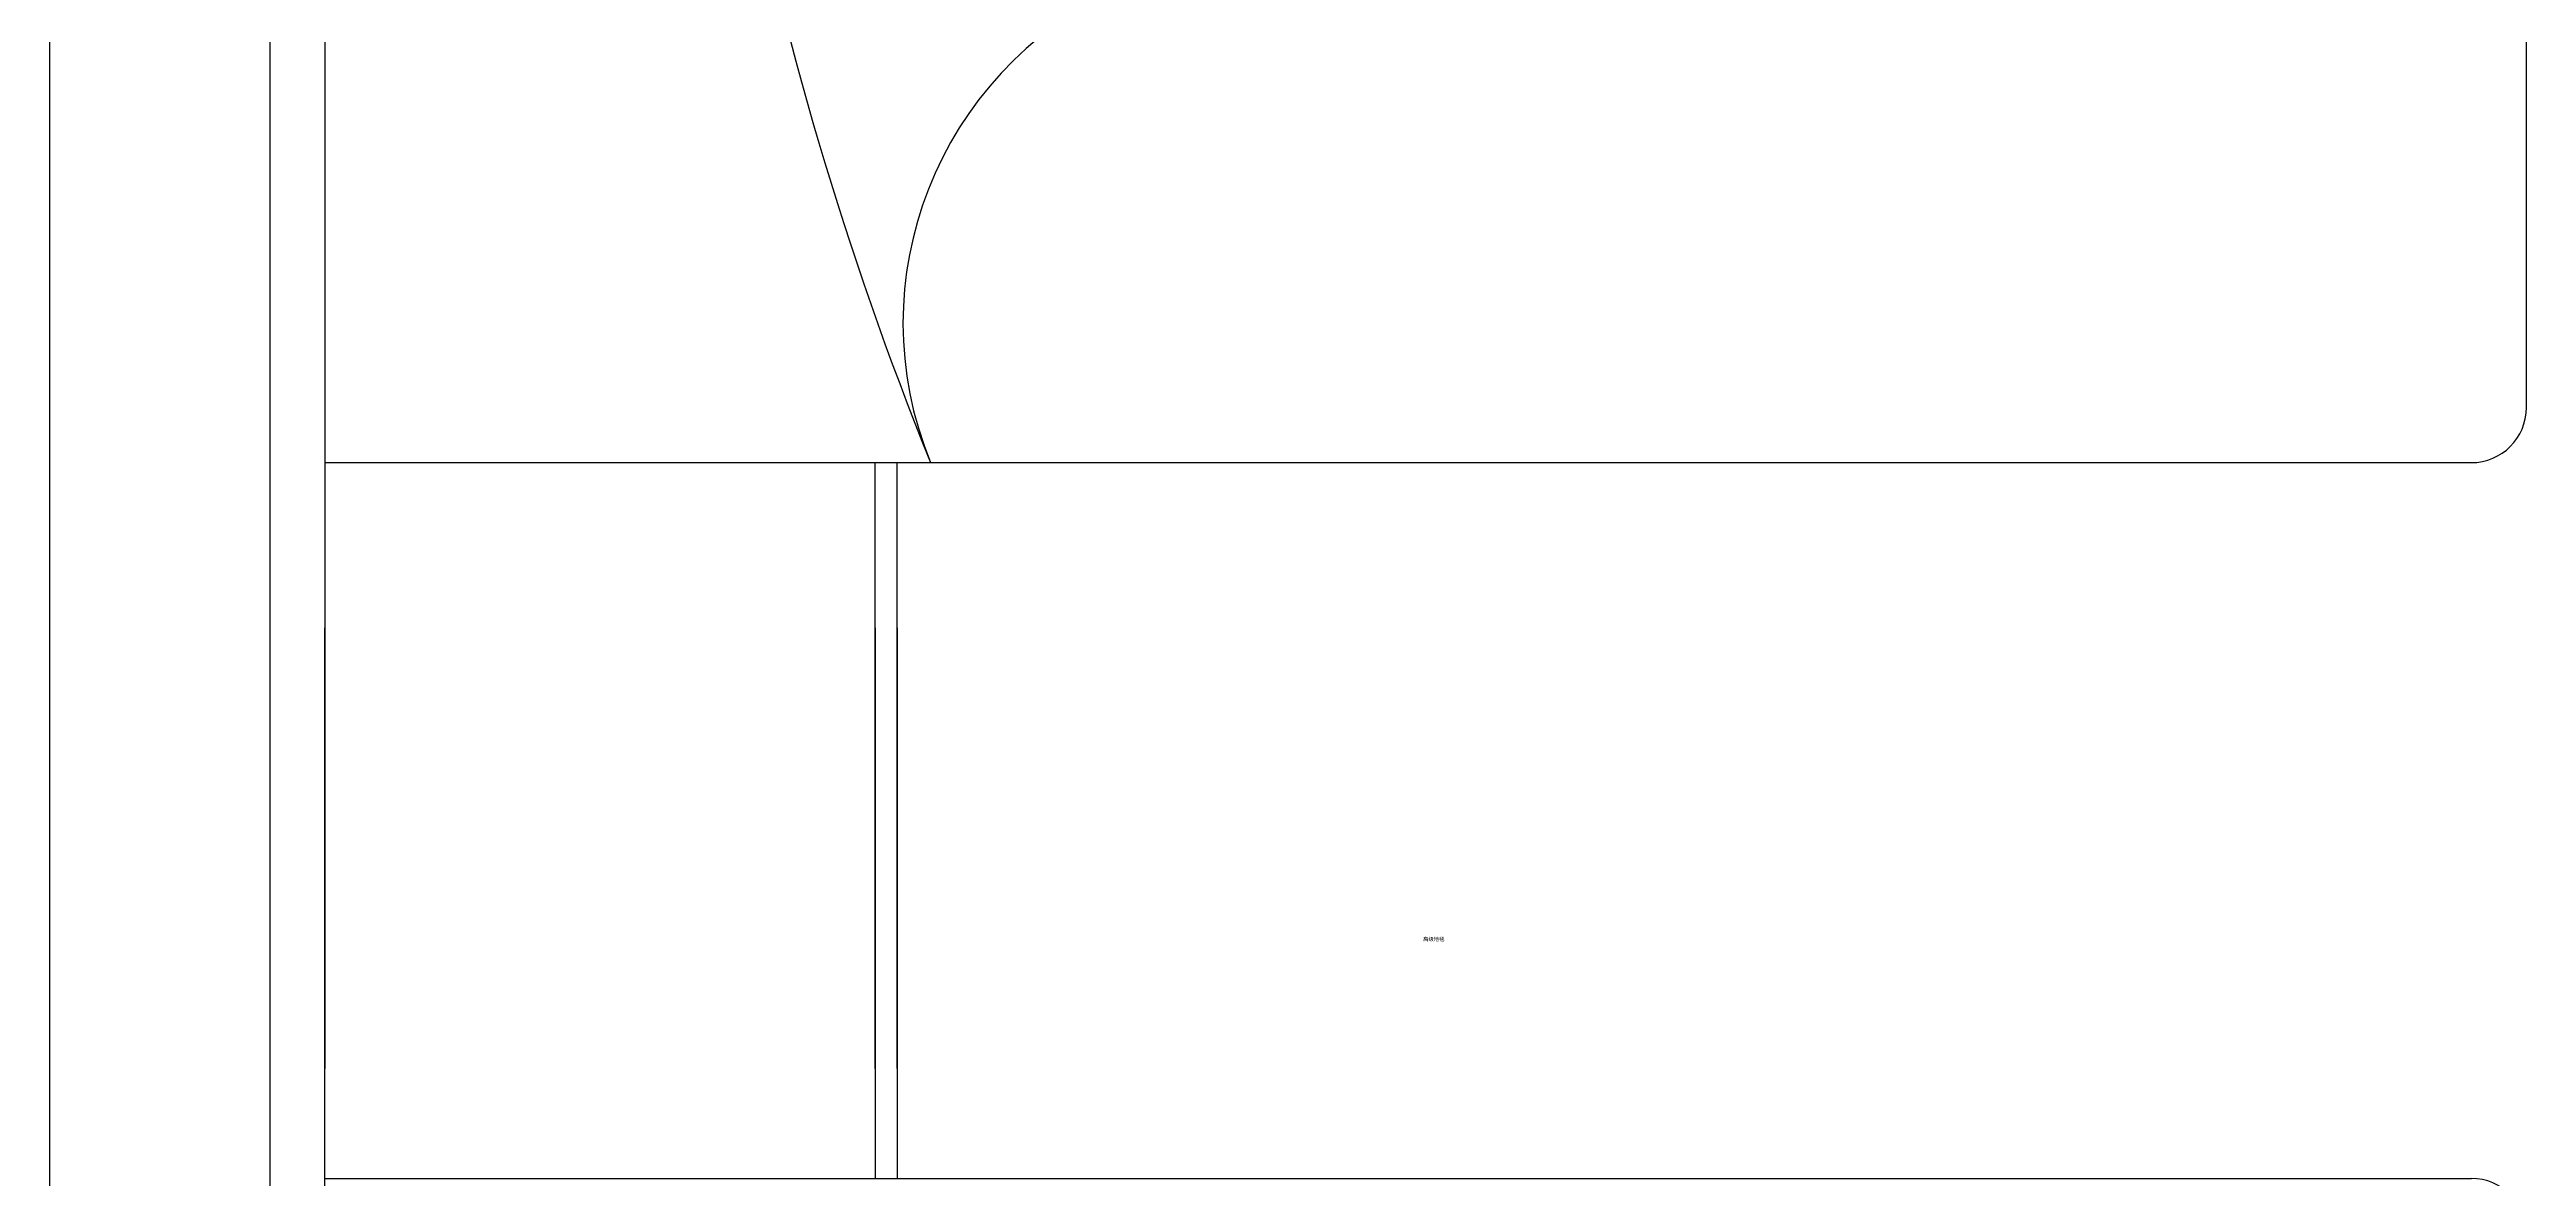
# Model space of a CAD drawing. Header units: centimetres. Extents: x 8510 to 16419, y -974 to 2536.
# Drawn here: x 12180.6 to 12405.6, y 162.1 to 264.6 of the extents above; entities that cross this region are included whole.
import ezdxf

# ---------------------------------------------------------------- set-up
doc = ezdxf.new("R2010")
doc.units = ezdxf.units.CM
for name, color, linetype in [('5', 5, 'Continuous'), ('AXIS', 3, 'Continuous'), ('P5', 5, 'Continuous'), ('轴线', 1, 'Continuous')]:
    doc.layers.add(name, color=color, linetype=linetype)
doc.styles.add('文3.5', font='', dxfattribs={"height": 3.5})
doc.styles.get('文3.5').set_extended_font_data('PMingLiU')

# ---------------------------------------------------------------- blocks, each defined once
blk = doc.blocks.new('16')
at = {"layer": 'P5'}
for p, q in [((-327529.6, -96385.3), (-328629.6, -96385.3)), ((-327479.6, -98385.3), (-327479.6, -96435.3)), ((-326829.6, -98385.3), (-326829.6, -96435.3)), ((-326929.6, -97865.3), (-327479.6, -97865.3)), ((-327329.6, -97865.3), (-326829.6, -97865.3)), ((-326929.6, -97885.3), (-327479.6, -97885.3)), ((-327329.6, -97885.3), (-326829.6, -97885.3)), ((-328679.6, -98385.3), (-327479.6, -98385.3)), ((-327479.6, -98385.3), (-326929.6, -98385.3)), ((-326829.6, -98385.3), (-327329.6, -98385.3)), ((-325629.6, -98385.3), (-326829.6, -98385.3))]:
    blk.add_line(p, q, dxfattribs=at)
for centre, radius, start, end in [((-327529.6, -96435.3), 50, 360, 90), ((-326779.6, -96435.3), 50, 90, 180), ((-327606.2, -97526.3), 333.6, 204.8626, 292.3048), ((-328656.4, -94932.6), 3131.8, 269.575, 292.0704)]:
    blk.add_arc(centre, radius, start, end, dxfattribs=at)
blk = doc.blocks.new('42')
at = {"layer": '5', "linetype": 'Continuous', "rotation": 270}
blk.add_blockref('16', (8168, -400112.5), dxfattribs=at)
blk = doc.blocks.new('43')
at = {"layer": 'P5'}
blk.add_blockref('42', (0, 0), dxfattribs=at)

msp = doc.modelspace()

# ---------------------------------------------------------------- linework, layer by layer
at = {"layer": '轴线', "color": 7}
for p, q in [((12180.58, 424.63), (12180.58, -127.87)), ((12200.58, 424.63), (12200.58, -127.87))]:
    msp.add_line(p, q, dxfattribs=at)

# ---------------------------------------------------------------- block references
at = {"layer": 'P5', "color": 7, "xscale": 0.1, "yscale": 0.1, "zscale": 0.1}
msp.add_blockref('43', (21227.3, 7490.41), dxfattribs=at)

# ---------------------------------------------------------------- texts
at = {"layer": 'AXIS', "color": 7, "style": '文3.5'}
msp.add_text('高级地毯', height=0.35, dxfattribs=at).set_placement((12305.34, 183.68))

doc.saveas('drawing.dxf')
